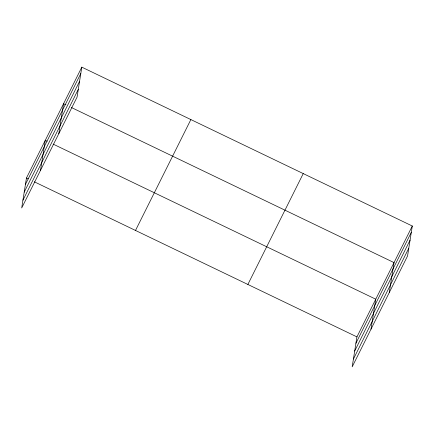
<?xml version="1.0" encoding="UTF-8"?>
<svg xmlns="http://www.w3.org/2000/svg" width="434" height="434" viewBox="0 0 434 434"><rect width="100%" height="100%" fill="white"/><g stroke="black" fill="none" stroke-linecap="round" stroke-linejoin="round"><path stroke-width="0.65" d="M81.814 67.151L26.447 178.027L21.7 207.989L77.068 97.108L81.814 67.151L412.3 226.011L407.553 255.973L352.186 366.849L356.932 336.892L412.3 226.011M40.525 170.291L45.272 140.328L47.089 141.202M58.796 133.699L63.543 103.737L65.968 104.903M371.01 329.151L375.757 299.194L53.149 144.115M389.282 292.565L394.029 262.603L71.42 107.523M25.438 184.401L80.805 73.52M24.201 192.186L79.574 81.304M22.931 200.204L78.299 89.323M135.506 230.454L190.873 119.572M247.868 284.465L303.241 173.589M355.923 343.267L411.291 232.385M354.686 351.046L410.059 240.17M353.417 359.07L408.79 248.188M26.447 178.027L28.264 178.9M34.324 181.813L356.932 336.892"/></g></svg>
